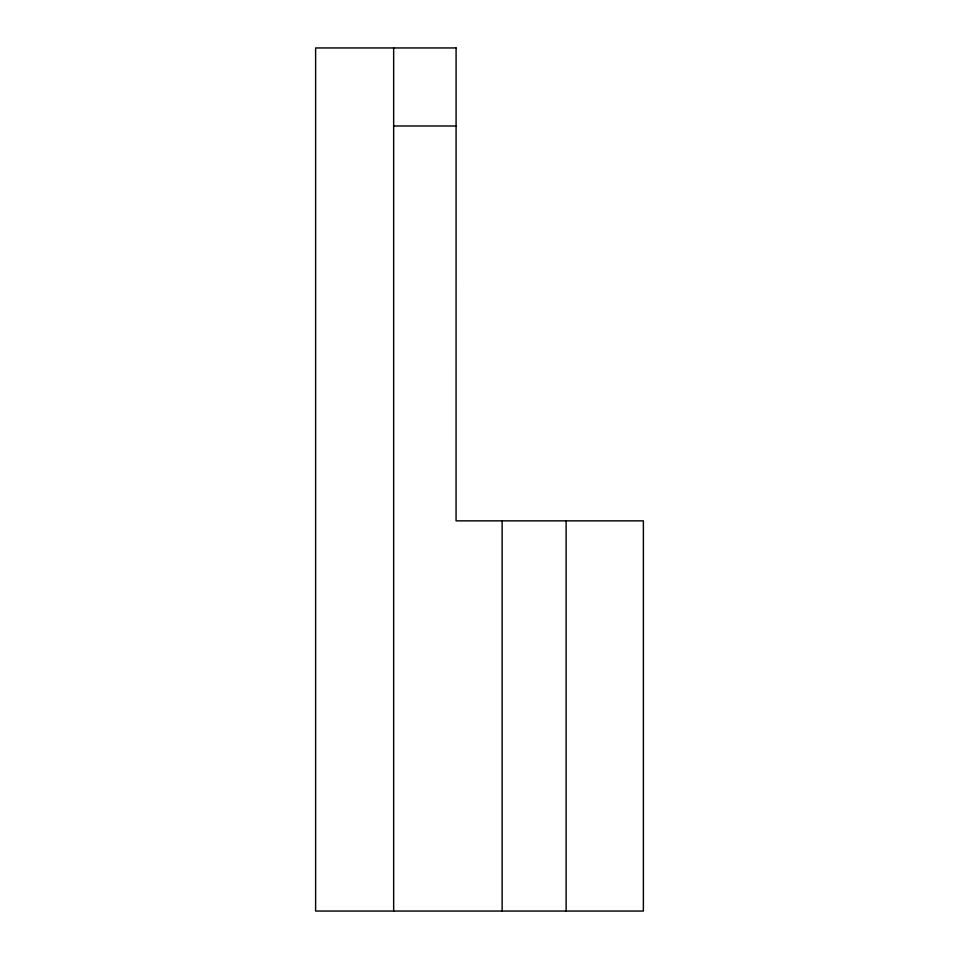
<?xml version="1.0" encoding="UTF-8"?>
<svg xmlns="http://www.w3.org/2000/svg" width="959" height="959" viewBox="0 0 959 959"><rect width="100%" height="100%" fill="white"/><g stroke="black" fill="none" stroke-linecap="round" stroke-linejoin="round"><path stroke-width="1.44" d="M393.658 125.989L456.088 125.989M566.122 520.857L566.122 911.05M502.132 520.857L502.132 911.05M393.658 47.95L393.658 911.05M456.088 47.95L315.619 47.95L315.619 911.05L643.381 911.05L643.381 520.857L456.064 520.857L456.088 47.95"/></g></svg>
